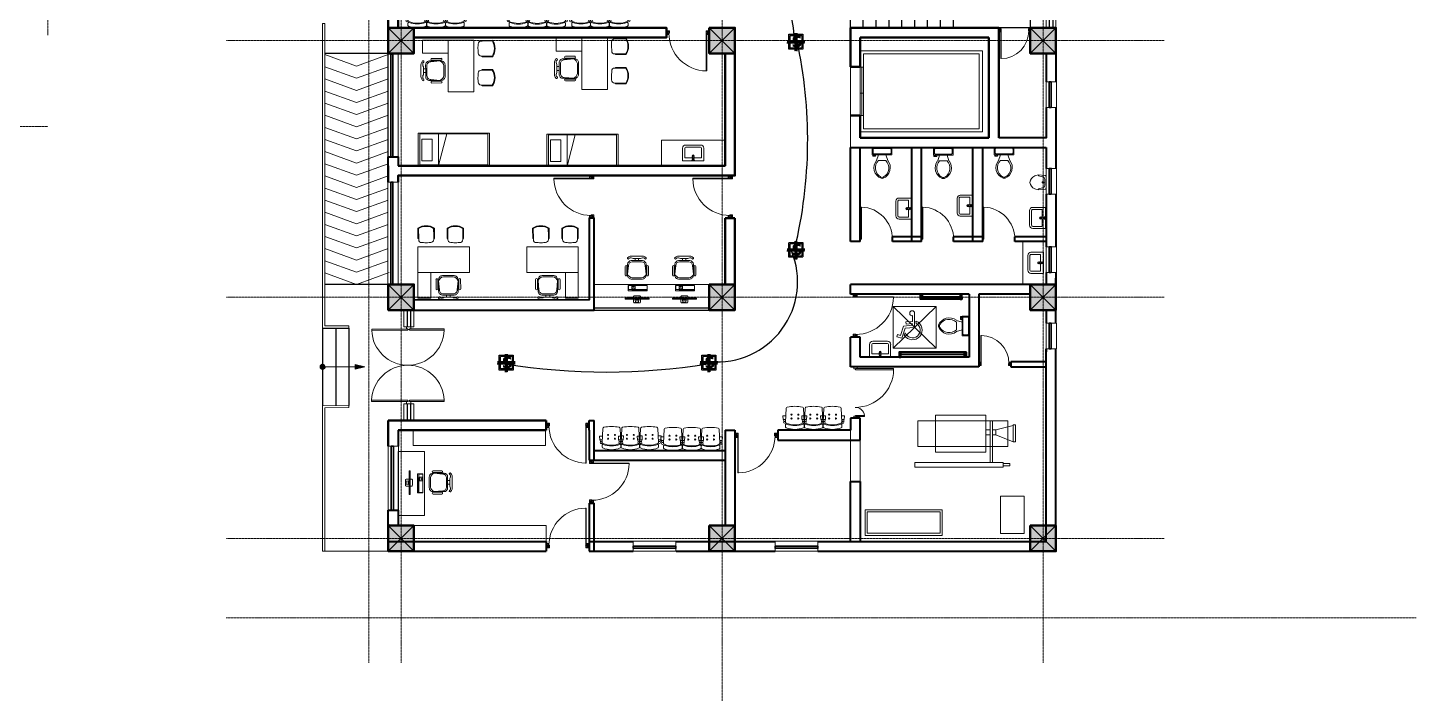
# Model space of a CAD drawing. Header units: millimetres. Extents: x 2402294 to 3337895, y 3394997 to 3969149.
# Drawn here: x 2451989 to 2484429, y 3655934 to 3671494 of the extents above; entities that cross this region are included whole.
import ezdxf

# ---------------------------------------------------------------- set-up
doc = ezdxf.new("R2010")
doc.units = ezdxf.units.MM
doc.header["$MEASUREMENT"] = 0
doc.linetypes.add('CENTER', pattern=[2, 1.25, -0.25, 0.25, -0.25])
doc.linetypes.add('DASHED', pattern=[0.75, 0.5, -0.25])
for name, color, linetype, lineweight in [('0newfurnture', 30, 'Continuous', 15), ('centreline', 52, 'CENTER', 5), ('Column-0.5', 14, 'Continuous', 50), ('Dimension- 0.15', 114, 'Continuous', 15), ('Dimension-137.5', 86, 'Continuous', 13), ('door', 41, 'Continuous', 5), ('Door Opening-0.09', 253, 'Continuous', 9), ('furniture', 34, 'Continuous', 15), ('Furniture Hospital-0.09', 44, 'Continuous', 9), ('Hatch', 9, 'Continuous', 9), ('hatch-1', 53, 'Continuous', 15), ('hidden lines', 205, 'DASHED', 5), ('Railing', 73, 'Continuous', 20), ('Sill Level', 140, 'Continuous', 20), ('stairs', 6, 'Continuous', 25), ('T-Fixture-0.09', 255, 'Continuous', 9), ('WALL 0.2', 7, 'Continuous', 20), ('wall 0.4', 7, 'Continuous', 40), ('Wall-0.5', 7, 'Continuous', 50), ('WINDOW', 152, 'Continuous', 30), ('Windows Plan', 152, 'Continuous', 35)]:
    doc.layers.add(name, color=color, linetype=linetype, lineweight=lineweight)
doc.layers.add('conduit for speaker', color=100, linetype='Continuous')
doc.layers.add('Speaker', color=200, linetype='CENTER')
doc.styles.add('5P2', font='verdana.ttf', dxfattribs={"height": 500})
doc.linetypes.add('ZIGZAG', pattern='A,0.0001,-0.2,[131,ltypeshp.shx,S=0.2,R=0,X=-0.2,Y=0],-0.4,[131,ltypeshp.shx,S=0.2,R=180,X=0.2,Y=0],-0.2', length=0.8001)

# ---------------------------------------------------------------- blocks, each defined once
blk = doc.blocks.new("door 3'3")
at = {"layer": 'door'}
for p, q in [((82769.4, -31237.4), (82769.4, -31203.4)), ((82769.8, -31203.4), (82769.4, -31203.4)), ((82769.8, -31237.4), (82769.8, -31203.4))]:
    blk.add_line(p, q, dxfattribs=at)
at = {"layer": 'door', "ltscale": 80}
for points in [[(82769.8, -31239.8), (82767.4, -31239.8), (82767.4, -31239.4), (82766.9, -31239.4), (82766.9, -31236.4), (82767.4, -31236.4), (82767.4, -31235.9), (82769.4, -31235.9), (82769.4, -31237.4), (82769.8, -31237.4)], [(82802.9, -31239.8), (82805.4, -31239.8), (82805.4, -31239.4), (82805.9, -31239.4), (82805.9, -31236.4), (82805.4, -31236.4), (82805.4, -31235.9), (82803.4, -31235.9), (82803.4, -31237.4), (82802.9, -31237.4)]]:
    blk.add_lwpolyline(points, close=True, dxfattribs=at)
blk.add_arc((82769.4, -31237.4), 34, 0, 89.2047, dxfattribs=at)
at = {"layer": 'Hatch'}
for centre, radius, start, end in [((82767.7, -31239.9), 2.68, 36.7582, 107.5329), ((82767.3, -31240.3), 1.96, 14.7681, 101.3525), ((82757.2, -31236.2), 10.6, 342.6842, 1.6014), ((82764.4, -31235.9), 4.57, 311.0325, 0.2101), ((82768.1, -31239.1), 3.04, 64.8198, 103.5348), ((82767.3, -31236.1), 3.25, 271.0473, 321.5319), ((82805.1, -31239.9), 2.68, 72.4671, 143.2418), ((82805.5, -31236.1), 3.25, 218.4681, 268.9527), ((82804.7, -31239.1), 3.04, 76.4652, 115.1802), ((82805.5, -31240.3), 1.96, 78.6475, 165.2319), ((82808.4, -31235.9), 4.57, 179.7899, 228.9675), ((82815.6, -31236.2), 10.6, 178.3986, 197.3158)]:
    blk.add_arc(centre, radius, start, end, dxfattribs=at)
blk = doc.blocks.new('xray')
at = {"layer": 'Furniture Hospital-0.09'}
for p, q in [((3462.8, 4300.7), (3462.8, 4316.1)), ((3479.2, 4311.9), (3462.8, 4316.1)), ((3484.5, 4320.4), (3484.5, 4281.6)), ((3479.2, 4307.4), (3462.8, 4300.7))]:
    blk.add_line(p, q, dxfattribs=at)
for points in [[(3535.4, 4291.3), (3488.5, 4291.3), (3488.5, 4325.8), (3535.4, 4325.8)], [(3462.8, 4300.7), (3460.8, 4300.7), (3460.8, 4316.6), (3462.8, 4316.6)], [(3551.8, 4296.4), (3467.7, 4296.4), (3467.7, 4320.4), (3551.8, 4320.4)], [(3484.5, 4281.6), (3482.3, 4281.6), (3482.3, 4320.4), (3484.5, 4320.4)], [(3472.2, 4278.4), (3465.9, 4278.4), (3465.9, 4280.5), (3472.2, 4280.5)], [(3554.6, 4277), (3472.2, 4277), (3472.2, 4281.6), (3554.6, 4281.6)], [(3474.6, 4215.2), (3474.6, 4250), (3452.7, 4250), (3452.7, 4215.2)]]:
    blk.add_lwpolyline(points, close=True, dxfattribs=at)
for points in [[(3482.3, 4307.4), (3479.2, 4307.4), (3479.2, 4311.9), (3482.3, 4311.9)], [(3484.5, 4311.9), (3488.5, 4311.9), (3488.5, 4307.4), (3484.5, 4307.4)]]:
    blk.add_lwpolyline(points, dxfattribs=at)
at = {"layer": 'Furniture Hospital-0.09', "lineweight": 5}
for points in [[(3601.2, 4213.3), (3529.1, 4213.3), (3529.1, 4237.3), (3601.2, 4237.3)], [(3599.2, 4215.3), (3531.1, 4215.3), (3531.1, 4235.3), (3599.2, 4235.3)]]:
    blk.add_lwpolyline(points, close=True, dxfattribs=at)
blk = doc.blocks.new('desk')
at = {"layer": 'Furniture Hospital-0.09', "lineweight": 0}
for p, q in [((82779.1, -33204.5), (82778.8, -33204.7)), ((82778.8, -33226.1), (82778.8, -33204.7)), ((82778.1, -33213.8), (82775.8, -33214)), ((82775.8, -33214.2), (82775.9, -33214.2)), ((82775.8, -33214.3), (82775.9, -33214.3)), ((82775.8, -33216.6), (82775.9, -33216.6)), ((82775.8, -33216.6), (82775.9, -33216.6)), ((82778.1, -33217.1), (82775.8, -33216.9)), ((82775.9, -33212.3), (82778.8, -33212.3)), ((82775.9, -33218.6), (82778.8, -33218.6)), ((82777.7, -33214.4), (82778.6, -33214.4)), ((82777.7, -33214.5), (82777.7, -33214.4)), ((82777.7, -33214.5), (82778.8, -33214.5)), ((82777.7, -33216.4), (82778.6, -33216.4)), ((82777.7, -33216.4), (82778.8, -33216.4)), ((82777.7, -33216.4), (82777.7, -33216.4)), ((82777.8, -33216.4), (82777.8, -33214.5)), ((82779.6, -33212.3), (82781, -33212.3)), ((82779.6, -33218.6), (82781, -33218.6)), ((82778.8, -33226.1), (82779.1, -33226.3))]:
    blk.add_line(p, q, dxfattribs=at)
at = {"layer": 'Furniture Hospital-0.09', "lineweight": 0, "ltscale": 100}
for p, q in [((82786.2, -33223.5), (82786.2, -33206.1)), ((82786.2, -33206.1), (82791.3, -33206.1)), ((82786.6, -33207), (82786.6, -33206.4)), ((82786.6, -33206.4), (82787.1, -33206.4)), ((82787.1, -33207), (82786.6, -33207)), ((82787.1, -33206.4), (82787.1, -33207)), ((82787.4, -33217.1), (82787.4, -33206.3)), ((82787.4, -33206.3), (82791.1, -33206.3)), ((82791.1, -33206.3), (82791.1, -33217.1)), ((82791.3, -33206.1), (82791.3, -33223.5)), ((82786.5, -33207.8), (82787.1, -33207.8)), ((82786.5, -33217.1), (82786.5, -33207.8)), ((82787.1, -33217.1), (82786.5, -33217.1)), ((82786.5, -33219.9), (82786.5, -33217.6)), ((82786.5, -33217.6), (82787.1, -33217.6)), ((82787.1, -33207.8), (82787.1, -33217.1)), ((82787.1, -33217.6), (82787.1, -33219.9)), ((82791.1, -33217.1), (82787.4, -33217.1)), ((82787.5, -33220), (82787.5, -33217.5)), ((82787.5, -33217.5), (82788.6, -33217.5)), ((82788.6, -33217.5), (82788.6, -33220)), ((82790, -33219.2), (82790, -33218.4)), ((82790, -33218.4), (82790.5, -33218.4)), ((82790.5, -33219.2), (82790, -33219.2)), ((82790.5, -33217.6), (82791, -33217.6)), ((82790.5, -33218.4), (82790.5, -33217.6)), ((82790.5, -33220.1), (82790.5, -33219.2)), ((82791, -33217.6), (82791, -33220.1)), ((82791.3, -33223.5), (82786.2, -33223.5)), ((82787.1, -33219.9), (82786.5, -33219.9)), ((82788.6, -33220), (82787.5, -33220)), ((82787.5, -33223.2), (82787.5, -33220.3)), ((82787.5, -33220.3), (82791.1, -33220.3)), ((82791.1, -33223.2), (82787.5, -33223.2)), ((82791, -33220.1), (82790.5, -33220.1)), ((82791.1, -33220.3), (82791.1, -33223.2))]:
    blk.add_line(p, q, dxfattribs=at)
at = {"layer": 'Furniture Hospital-0.09', "ltscale": 6}
for p, q in [((82800.5, -33205), (82808.5, -33205)), ((82800.5, -33206.6), (82808.5, -33206.6)), ((82813.9, -33214), (82815.9, -33214)), ((82813.9, -33217.3), (82815.9, -33217.3)), ((82800.5, -33224.7), (82808.5, -33224.7)), ((82800.5, -33226.3), (82808.5, -33226.3))]:
    blk.add_line(p, q, dxfattribs=at)
at = {"layer": 'Furniture Hospital-0.09', "lineweight": 0}
for points in [[(82779.6, -33226.3), (82779.6, -33204.5), (82779.1, -33204.5), (82779.1, -33226.3), (82779.6, -33226.3)], [(82775.2, -33217.9), (82775.2, -33213)], [(82775.8, -33216.9), (82775.8, -33214)], [(82775.9, -33216.6), (82775.9, -33214.2)], [(82775.9, -33216.6), (82775.9, -33214.3)], [(82781.7, -33217.9), (82781.7, -33213)]]:
    blk.add_lwpolyline(points, dxfattribs=at)
at = {"layer": 'Furniture Hospital-0.09', "ltscale": 6}
for points in [[(82797.1, -33215.6), (82797.1, -33210.6, -0.414214), (82800.5, -33207.2), (82810.6, -33207.2, -0.418376), (82813.9, -33210.6), (82813.9, -33215.6)], [(82798.2, -33215.6), (82798.2, -33211.3, -0.28028), (82801.6, -33207.2), (82809.5, -33208, -0.418376), (82812.8, -33211.3), (82812.8, -33215.6)], [(82816.6, -33207.1, -0.207066), (82818.1, -33212.2), (82818.1, -33215.6)], [(82797.1, -33215.6), (82797.1, -33220.7, 0.414214), (82800.5, -33224.1), (82810.6, -33224.1, 0.418376), (82813.9, -33220.7), (82813.9, -33215.6)], [(82798.2, -33215.6), (82798.2, -33219.9, 0.28028), (82801.6, -33224.1), (82809.5, -33223.3, 0.418376), (82812.8, -33219.9), (82812.8, -33215.6)], [(82816.3, -33208.6, -0.214578), (82815.9, -33212.2), (82815.9, -33215.6)], [(82816.3, -33222.7, 0.214578), (82815.9, -33219.1), (82815.9, -33215.6)], [(82816.6, -33224.2, 0.207066), (82818.1, -33219.1), (82818.1, -33215.6)]]:
    blk.add_lwpolyline(points, format="xyb", dxfattribs=at)
at = {"layer": 'Furniture Hospital-0.09', "lineweight": 0}
for points in [[(82778.1, -33213.8, -0.263666), (82778.5, -33214), (82778.6, -33214.1), (82778.6, -33214.4)], [(82778.1, -33217.1, 0.263666), (82778.5, -33216.9), (82778.6, -33216.8), (82778.6, -33216.4)]]:
    blk.add_lwpolyline(points, format="xyb", dxfattribs=at)
for centre, radius in [((82775.4, -33213.8), 0.0699), ((82775.4, -33214.4), 0.0699), ((82775.4, -33215), 0.0699), ((82775.4, -33215.6), 0.0699), ((82775.4, -33216.2), 0.0699), ((82775.4, -33216.7), 0.0699), ((82775.4, -33217.3), 0.0699), ((82775.4, -33217.9), 0.0699), ((82779.3, -33214), 0.0463), ((82779.3, -33216.9), 0.0463)]:
    blk.add_circle(centre, radius, dxfattribs=at)
at = {"layer": 'Furniture Hospital-0.09', "ltscale": 6}
for centre, radius, start, end in [((82800.7, -33205.8), 0.824, 100.5781, 259.642), ((82808.5, -33205.8), 0.812, 270, 90), ((82816.2, -33207.8), 0.823, 59.8228, 277.5348), ((82800.7, -33225.5), 0.824, 100.358, 259.4219), ((82808.5, -33225.5), 0.812, 270, 90), ((82816.2, -33223.5), 0.823, 82.4652, 300.1772)]:
    blk.add_arc(centre, radius, start, end, dxfattribs=at)
at = {"layer": 'Furniture Hospital-0.09', "lineweight": 0}
for centre, start, end in [((82775.9, -33213), 90, 180), ((82775.9, -33217.9), 180, 270), ((82781, -33213), 0, 90), ((82781, -33217.9), 270, 0)]:
    blk.add_arc(centre, 0.695, start, end, dxfattribs=at)
blk = doc.blocks.new('BANCAS')
at = {"layer": 'Furniture Hospital-0.09'}
for p, q in [((-0.236, -0.247), (-0.314, -0.247)), ((-0.309, -0.347), (-0.314, -0.247)), ((-0.241, -0.347), (-0.309, -0.347)), ((-0.294, -0.405), (-0.3, -0.347)), ((-0.256, -0.405), (-0.25, -0.347)), ((0.314, -0.25), (0.236, -0.25)), ((0.309, -0.35), (0.241, -0.35)), ((0.256, -0.409), (0.25, -0.35)), ((0.294, -0.409), (0.3, -0.35)), ((0.309, -0.35), (0.314, -0.25))]:
    blk.add_line(p, q, dxfattribs=at)
blk.add_lwpolyline([(0.227, -0.048, 0.346546), (0.203, -0.019, 0.095695), (-0.203, -0.019, 0.346546), (-0.227, -0.048), (-0.244, -0.417, 0.318973), (-0.225, -0.447, 0.193005), (0.225, -0.447, 0.318973), (0.244, -0.417)], format="xyb", close=True, dxfattribs=at)
blk.add_lwpolyline([(-0.245, -0.522), (-0.245, -0.489, -0.522832), (-0.218, -0.471, 0.18), (0.218, -0.471, -0.522832), (0.245, -0.489), (0.245, -0.547, -0.306573), (0.232, -0.565, -0.192782), (-0.232, -0.565, -0.306573), (-0.245, -0.547), (-0.245, -0.504)], format="xyb", dxfattribs=at)
for centre, radius in [((-0.09, -0.22), 0.015), ((-0.09, -0.32), 0.015), ((0.09, -0.22), 0.015), ((0.09, -0.32), 0.015), ((-0.275, -0.422), 0.025), ((0.275, -0.425), 0.025)]:
    blk.add_circle(centre, radius, dxfattribs=at)
blk = doc.blocks.new('A$C72AE6952')
at = {"ltscale": 20, "xscale": 800, "yscale": 800, "zscale": 800, "row_count": 1, "column_count": 3, "row_spacing": 0, "column_spacing": 440.0000000000001}
blk.add_blockref('BANCAS', (-440, 0), dxfattribs=at)
blk = doc.blocks.new('d1')
at = {"layer": 'door'}
for p, q in [((2442.7, 10746.2), (2408.3, 10746.2)), ((2408.3, 10746.2), (2408.3, 10745.7)), ((2442.7, 10745.7), (2408.3, 10745.7))]:
    blk.add_line(p, q, dxfattribs=at)
at = {"layer": 'door', "ltscale": 80}
for points in [[(2445, 10779.7), (2445, 10782), (2444.6, 10782), (2444.6, 10782.4), (2441.8, 10782.4), (2441.8, 10782), (2441.4, 10782), (2441.4, 10780.1), (2442.7, 10780.1), (2442.7, 10779.7)], [(2445, 10746.2), (2445, 10743.9), (2444.6, 10743.9), (2444.6, 10743.4), (2441.8, 10743.4), (2441.8, 10743.9), (2441.4, 10743.9), (2441.4, 10745.7), (2442.7, 10745.7), (2442.7, 10746.2)]]:
    blk.add_lwpolyline(points, close=True, dxfattribs=at)
at = {"layer": 'Door Opening-0.09', "ltscale": 80}
blk.add_arc((2442.7, 10745.7), 34.4, 90, 179.274, dxfattribs=at)
at = {"layer": 'hidden lines'}
for centre, radius, start, end in [((2441.6, 10791.4), 9.82, 268.3986, 287.3158), ((2441.4, 10784.8), 4.22, 269.7899, 318.9675), ((2444.3, 10781.3), 2.81, 166.4652, 205.1802), ((2445, 10781.7), 2.48, 162.4671, 233.2418), ((2441.6, 10782), 3, 308.4681, 358.9527), ((2445.5, 10782.1), 1.81, 168.6475, 255.2319), ((2441.4, 10741.1), 4.22, 41.0325, 90.2101), ((2441.6, 10734.5), 9.82, 72.6842, 91.6014), ((2444.3, 10744.5), 2.81, 154.8198, 193.5348), ((2445, 10744.2), 2.48, 126.7582, 197.5329), ((2441.6, 10743.8), 3, 1.0473, 51.5319), ((2445.5, 10743.8), 1.81, 104.7681, 191.3525)]:
    blk.add_arc(centre, radius, start, end, dxfattribs=at)
blk = doc.blocks.new("door 5'")
at = {"layer": 'door', "ltscale": 1000}
for points in [[(2177525, 4317078), (2177525, 4317062), (2177516, 4317062), (2177516, 4317020), (2177473, 4317020), (2177474, 4317105)], [(2177525, 4317062), (2177525, 4317105), (2177474, 4317105), (2177473, 4317020)], [(2177473, 4317020), (2177516, 4317020)], [(2177474, 4317105), (2177516, 4317105)], [(2178697, 4316120), (2178697, 4317060), (2178671, 4317060), (2178671, 4316120), (2178697, 4316120)], [(2178689, 4317076), (2178689, 4317060), (2178697, 4317060), (2178697, 4317018), (2178740, 4317018), (2178740, 4317104)], [(2178689, 4317060), (2178689, 4317104), (2178740, 4317104), (2178740, 4317018)], [(2178740, 4317018), (2178697, 4317018)]]:
    blk.add_lwpolyline(points, dxfattribs=at)
blk.add_lwpolyline([(2177516, 4316839), (2177516, 4317062), (2177543, 4317062), (2177543, 4316839)], close=True, dxfattribs=at)
at = {"layer": 'Door Opening-0.09', "ltscale": 1000}
for centre, radius, start, end in [((2177516, 4317062), 224, 276.6944, 2.344), ((2178697, 4317076), 957, 180.3416, 268.4244)]:
    blk.add_arc(centre, radius, start, end, dxfattribs=at)
at = {"layer": 'WINDOW', "ltscale": 5}
blk.add_line((2177474, 4317104), (2177474, 4317104), dxfattribs=at)
blk = doc.blocks.new('MAIN DOOR')
at = {"layer": 'door', "ltscale": 1000}
for points in [[(2313.5, 188.5), (2347.4, 188.5), (2347.4, 187.3), (2313.5, 187.3)], [(2381.3, 188.5), (2348.9, 188.5), (2348.9, 187.3), (2381.3, 187.3)]]:
    blk.add_lwpolyline(points, close=True, dxfattribs=at)
for points in [[(2346.1, 190.6), (2346.1, 188.5)], [(2348.9, 188.1), (2347.4, 188.1), (2347.4, 188.5), (2346.1, 188.5), (2346.1, 190.6), (2350.2, 190.6)], [(2347.4, 188.1), (2348.9, 188.1), (2348.9, 188.5), (2350.2, 188.5), (2350.2, 190.6), (2346.1, 190.6)], [(2350.2, 190.6), (2350.2, 188.5)], [(2313.4, 120.7), (2347.3, 120.7), (2347.3, 121.9), (2313.4, 121.9), (2313.4, 120.7)], [(2348.8, 121.1), (2347.3, 121.1), (2347.3, 120.7), (2346, 120.7), (2346, 118.6), (2350.1, 118.6)], [(2347.3, 121.1), (2348.8, 121.1), (2348.8, 120.7), (2350.1, 120.7), (2350.1, 118.6), (2346, 118.6)], [(2346, 118.6), (2346, 120.7)], [(2381.3, 120.7), (2348.8, 120.7), (2348.8, 121.9), (2381.3, 121.9), (2381.3, 120.7)], [(2350.1, 118.6), (2350.1, 120.7)]]:
    blk.add_lwpolyline(points, dxfattribs=at)
at = {"layer": 'Door Opening-0.09', "ltscale": 1000}
for centre, start, end in [((2347.4, 188.5), 182.1168, 357.8826), ((2347.3, 120.7), 2.1167, 177.8826)]:
    blk.add_arc(centre, 33.9, start, end, dxfattribs=at)
at = {"layer": 'WINDOW', "ltscale": 5}
blk.add_line((2350.1, 190.6), (2350.1, 190.6), dxfattribs=at)
blk = doc.blocks.new('2ft column')
at = {"layer": 'Hatch', "ltscale": 5}
h = blk.add_hatch(color=256, dxfattribs=at)
h.dxf.hatch_style = 1
h.paths.add_polyline_path([(2207385, 4176559), (2207985, 4176559), (2207985, 4175959), (2207385, 4175959)])
at = {"layer": 'Column-0.5', "ltscale": 5}
blk.add_lwpolyline([(2207385, 4176559), (2207985, 4176559), (2207985, 4175959), (2207385, 4175959)], close=True, dxfattribs=at)
at = {"layer": 'Defpoints', "ltscale": 5}
for points in [[(2207985, 4176559), (2207385, 4175959)], [(2207985, 4175959), (2207385, 4176559)]]:
    blk.add_lwpolyline(points, dxfattribs=at)
blk = doc.blocks.new('main grid')
at = {"layer": 'centreline', "ltscale": 5}
for p, q in [((2533911, 4018930), (2533911, 3991299)), ((2541411, 4018930), (2541411, 3976624)), ((2542161, 4018930), (2542161, 3976624)), ((2549661, 4018930), (2549661, 3976624)), ((2557161, 4018930), (2557161, 3976624)), ((2559988, 3991172), (2538074, 3991172)), ((2533911, 3989164), (2515100, 3989164)), ((2559988, 3985172), (2538074, 3985172)), ((2559988, 3979531), (2538074, 3979531))]:
    blk.add_line(p, q, dxfattribs=at)
at = {"layer": 'Hatch'}
for p in [(334476, -185087), (341976, -185087), (349476, -185087), (334476, -191087), (341976, -191087), (349476, -191087), (334476, -196728), (341976, -196728), (349476, -196728)]:
    blk.add_blockref('2ft column', p, dxfattribs=at)
blk = doc.blocks.new('TAP')
at = {"layer": 'Furniture Hospital-0.09', "linetype": 'Continuous'}
for p, q in [((0, 38), (0, -38)), ((5, 38), (0, 38)), ((5, 38), (5, -38)), ((30, 25), (5, 25)), ((30, 0), (5, 0)), ((30, 25), (30, -25)), ((56, 16), (30, 16)), ((51, 7), (48, 8)), ((59, 19), (57, 22)), ((73, 24), (73, 27)), ((88, 20), (89, 22)), ((97, 15), (125, 12)), ((97, 8), (100, 9)), ((5, -38), (0, -38)), ((30, -25), (5, -25)), ((56, -16), (30, -16)), ((51, -8), (48, -9)), ((60, -20), (58, -22)), ((74, -24), (74, -27)), ((88, -19), (90, -22)), ((97, -7), (100, -8)), ((97, -15), (125, -12))]:
    blk.add_line(p, q, dxfattribs=at)
for radius in [21.2, 19.7]:
    blk.add_circle((74, 0), radius, dxfattribs=at)
for centre, radius, start, end in [((74, 0), 27.2, 163.0512, 199.0512), ((74, 0), 24.2, 127.0512, 163.0512), ((74, 0), 27.2, 91.0512, 127.0512), ((74, 0), 24.2, 55.0512, 91.0512), ((74, 0), 27.2, 19.0512, 55.0512), ((74, 0), 24.2, 343.0512, 19.0512), ((95, 0), 32.6, 337.45, 22.55), ((74, 0), 24.2, 199.0512, 235.0512), ((74, 0), 27.2, 235.0512, 271.0512), ((74, 0), 24.2, 271.0512, 307.0512), ((74, 0), 27.2, 307.0512, 343.0512)]:
    blk.add_arc(centre, radius, start, end, dxfattribs=at)
blk = doc.blocks.new('bazin')
at = {"layer": '0newfurnture', "ltscale": 5}
for p, q in [((2434577, 4011590), (2435069, 4011590)), ((2434577, 4011295), (2434577, 4011590)), ((2435069, 4011590), (2435069, 4011295)), ((2434626, 4011295), (2434626, 4011516)), ((2434626, 4011516), (2434799, 4011516)), ((2434996, 4011270), (2434651, 4011270)), ((2434996, 4011221), (2434651, 4011221)), ((2434847, 4011516), (2435020, 4011516)), ((2435020, 4011516), (2435020, 4011295))]:
    blk.add_line(p, q, dxfattribs=at)
blk.add_circle((2434823, 4011477), 25.6, dxfattribs=at)
for centre, radius, start, end in [((2434651, 4011295), 73.8, 180, 270), ((2434651, 4011295), 24.6, 180, 270), ((2434996, 4011295), 73.8, 270, 0), ((2434996, 4011295), 24.6, 270, 0)]:
    blk.add_arc(centre, radius, start, end, dxfattribs=at)
at = {"layer": '0newfurnture', "ltscale": 5, "xscale": 0.9842520018725999, "yscale": 0.9842520018725999, "zscale": 0.9842520018725999, "rotation": 270}
blk.add_blockref('TAP', (2434823, 4011590), dxfattribs=at)
blk = doc.blocks.new('Toilet - top')
at = {"layer": 'Furniture Hospital-0.09'}
for p, q in [((-10, -8.5), (-8, -8.5)), ((-10, -9.5), (-10, -8.5)), ((-7, -9.5), (-10, -9.5)), ((-8, -8.5), (-8, -8)), ((-7, -8), (-7, -9.5)), ((-4, -8), (-6, -14)), ((4, -14), (-4, -14)), ((4, -8), (6, -14)), ((9.5, -6), (9.5, -2))]:
    blk.add_line(p, q, dxfattribs=at)
blk.add_lwpolyline([(10.5, -8), (10.5, 0), (-10.5, 0), (-10.5, -8)], close=True, dxfattribs=at)
for points in [[(-9.5, -2), (-9.5, -6)], [(8.5, -1), (-8.5, -1)], [(-8.5, -7), (8.5, -7)]]:
    blk.add_lwpolyline(points, dxfattribs=at)
for centre, radius, start, end in [((-8.6, -1.9), 0.884, 81.8699, 188.1301), ((-8.6, -6.1), 0.884, 171.8699, 278.1301), ((3.5, -21.6), 12.2, 141.4691, 247.9714), ((4.2, -21.8), 11.3, 136.3677, 238.9468), ((-3.5, -21.6), 12.2, 292.0284, 38.5307), ((-4.2, -21.8), 11.3, 301.053, 43.6321), ((8.6, -1.9), 0.884, 351.8699, 98.1301), ((8.6, -6.1), 0.884, 261.8699, 8.1301), ((0, -27.9), 4, 245.7318, 294.2682), ((0, -29), 4, 254.8605, 285.1395)]:
    blk.add_arc(centre, radius, start, end, dxfattribs=at)
blk = doc.blocks.new('26 door')
at = {"layer": 'door'}
blk.add_line((42654.7, -717.8), (42654.7, -716.7), dxfattribs=at)
at = {"layer": 'door', "ltscale": 5}
blk.add_lwpolyline([(42654.7, -716.7), (42684.7, -716.7), (42684.7, -717.8), (42654.7, -717.8)], dxfattribs=at)
at = {"layer": 'Door Opening-0.09'}
blk.add_arc((42654.8, -717.8), 30, 2.1358, 90.1794, dxfattribs=at)
blk = doc.blocks.new('TIA UR Plan-flat-1')
at = {"layer": 'Furniture Hospital-0.09'}
for points in [[(-186, 175), (-265, 150, 0.270578), (-380, 0, 0.556713)], [(-186, -175), (-265, -150, -0.270578), (-380, 0, -0.556713)], [(0, 0), (0, 132, 0.414214), (-25, 157), (-186, 175)], [(0, 0), (0, -132, -0.414214), (-25, -157), (-186, -175)], [(-174, 175), (-174, 154), (-81, 130, -0.321575), (-32, 71), (-32, 0)], [(-174, -175), (-174, -154), (-81, -130, 0.321575), (-32, -71), (-32, 0)]]:
    blk.add_lwpolyline(points, format="xyb", dxfattribs=at)
blk.add_circle((-75, 0), 20, dxfattribs=at)
blk = doc.blocks.new('ADHIKRIT')
at = {"layer": 'furniture'}
for p, q in [((-245, 1046), (-569, 1047)), ((-245, 980), (-569, 981)), ((900, 1351), (0, 1351)), ((0, 1351), (0, -450)), ((0, 741), (0, 1351)), ((900, -450), (900, 1351)), ((1048, 956), (1048, 1014)), ((1187, 1121), (1153, 1121)), ((1187, 1145), (1558, 1147)), ((1187, 1145), (1187, 1121)), ((1187, 1121), (1545, 1123)), ((-789, 683), (-869, 683)), ((-789, 547), (-869, 547)), ((1050, 758), (1050, 711)), ((1050, 700), (1050, 711)), ((1189, 595), (1157, 595)), ((1187, 595), (1187, 571)), ((1187, 571), (1558, 573)), ((1189, 595), (1286, 595)), ((1287, 595), (1545, 597)), ((-900, 0), (0, 0)), ((-900, -450), (-900, 0)), ((-247, 247), (-571, 248)), ((-247, 182), (-571, 182)), ((1189, 102), (1157, 102)), ((1187, 126), (1558, 124)), ((1187, 102), (1187, 126)), ((1189, 102), (1286, 101)), ((1287, 101), (1545, 100)), ((0, -450), (-900, -450)), ((0, -450), (900, -450)), ((1048, -260), (1048, -318)), ((1050, -4), (1050, -14)), ((1050, -61), (1050, -14)), ((1187, -425), (1153, -425)), ((1187, -425), (1545, -426)), ((1187, -449), (1187, -425)), ((1187, -449), (1558, -450))]:
    blk.add_line(p, q, dxfattribs=at)
for points in [[(-899, 268, -0.207066), (-958, 476), (-957, 615)], [(-897, 962, 0.207066), (-957, 755), (-957, 615)], [(-886, 330, -0.214578), (-870, 475), (-869, 615)], [(-885, 900, 0.214578), (-869, 755), (-869, 615)], [(-110, 614), (-110, 409, -0.414214), (-247, 273), (-656, 274, -0.418376), (-790, 410), (-789, 615)], [(-110, 614), (-109, 818, 0.414214), (-246, 955), (-655, 956, 0.418376), (-789, 820), (-789, 615)], [(-153, 614), (-152, 788, 0.28028), (-288, 955), (-610, 925, 0.418376), (-744, 789), (-745, 615)], [(-153, 614), (-153, 440, -0.28028), (-290, 273), (-612, 304, -0.418376), (-745, 441), (-745, 615)]]:
    blk.add_lwpolyline(points, format="xyb", dxfattribs=at)
for centre, radius, start, end in [((-569, 1014), 32.9, 89.8702, 269.8702), ((-245, 1013), 32.9, 269.8702, 89.8702), ((1154, 1015), 106, 90.3083, 180.3083), ((1203, 1157), 39.5, 294.3355, 296.5711), ((1099, 860), 518, 329.4756, 30.5244), ((1099, 860), 542, 328.0257, 31.9845), ((-881, 933), 33.3, 262.3354, 120.0474), ((1753, 864), 711, 172.5908, 188.6233), ((1157, 701), 106, 180.3083, 270.3083), ((-882, 297), 33.3, 239.693, 97.4051), ((-571, 215), 32.9, 89.8702, 269.8702), ((-253, 214), 33.4, 280.4483, 79.5122), ((1157, -4), 106, 89.6917, 179.6917), ((1099, -163), 518, 329.4756, 30.5244), ((1099, -163), 542, 328.0155, 31.9743), ((1753, -168), 711, 171.3767, 187.4092), ((1154, -319), 106, 179.6917, 269.6917), ((1203, -461), 39.5, 63.4289, 65.6645)]:
    blk.add_arc(centre, radius, start, end, dxfattribs=at)
blk = doc.blocks.new('BED')
at = {"layer": 'Furniture Hospital-0.09'}
for p, q in [((-2.12, 0.475), (-2.12, -0.475)), ((-2.12, -0.475), (-2.12, 0.475)), ((-0.008, 0.475), (-2.12, 0.475)), ((-2.07, 0.475), (-2.07, -0.475)), ((-0.058, 0.455), (-2.07, 0.455)), ((-0.855, -0.455), (-0.61, 0.475)), ((-0.61, 0.475), (-0.61, -0.455)), ((-0.058, -0.475), (-0.058, 0.475)), ((-0.008, -0.475), (-0.008, 0.475)), ((-0.425, 0.336), (-0.426, -0.303)), ((-0.425, 0.336), (-0.121, 0.336)), ((-0.121, -0.303), (-0.121, 0.336)), ((-0.426, -0.303), (-0.121, -0.303)), ((-2.12, -0.475), (-0.008, -0.475)), ((-2.07, -0.455), (-0.058, -0.455))]:
    blk.add_line(p, q, dxfattribs=at)
blk = doc.blocks.new('Wheel Chair')
at = {"layer": 'T-Fixture-0.09'}
blk.add_lwpolyline([(-130, -183, -0.239978), (-223, 0, -0.243341), (-129, 182), (-128, 182, -0.241316), (75, 211), (76, 211, -0.238142), (218, 65), (184, 14), (173, 51, 0.192657), (94, 153), (94, 154, 0.25323), (-74, 162), (-74, 161, 0.245902), (-174, 27), (-175, 27, 0.247474), (-120, -132), (-128, -181)], format="xyb", dxfattribs=at)
blk.add_lwpolyline([(305, 47), (366, 13), (392, 59), (290, 117), (158, -89), (-63, -51), (-146, -374, 0.423515), (-104, -442), (-103, -442, 0.413314), (-35, -399), (-32, -388, 0.409265), (-67, -332), (-80, -330), (-48, -201), (105, -227), (113, -178), (-33, -153), (-23, -112), (182, -146)], format="xyb", close=True, dxfattribs=at)
blk = doc.blocks.new('w1')
at = {"layer": 'Sill Level'}
blk.add_lwpolyline([(2460641, 3827503), (2460641, 3825103), (2460401, 3825103), (2460401, 3827503)], close=True, dxfattribs=at)
at = {"layer": 'Windows Plan'}
blk.add_lwpolyline([(2460521, 3825103), (2460521, 3827503), (2460473, 3827503), (2460473, 3825103)], close=True, dxfattribs=at)
blk = doc.blocks.new('v2')
at = {"layer": 'Sill Level'}
blk.add_lwpolyline([(2448277, 3818910), (2448877, 3818910), (2448877, 3818670), (2448277, 3818670)], close=True, dxfattribs=at)
at = {"layer": 'Windows Plan'}
blk.add_lwpolyline([(2448877, 3818790), (2448277, 3818790), (2448277, 3818743), (2448877, 3818743)], close=True, dxfattribs=at)
blk = doc.blocks.new('w2')
at = {"layer": 'Sill Level'}
blk.add_lwpolyline([(2444138, 3818930), (2445638, 3818930), (2445638, 3818690), (2444138, 3818690)], close=True, dxfattribs=at)
at = {"layer": 'Windows Plan'}
blk.add_lwpolyline([(2445638, 3818810), (2444138, 3818810), (2444138, 3818762), (2445638, 3818762)], close=True, dxfattribs=at)
blk = doc.blocks.new('v1')
at = {"layer": 'Sill Level'}
blk.add_lwpolyline([(2446591, 3818940), (2447591, 3818940), (2447591, 3818700), (2446591, 3818700)], close=True, dxfattribs=at)
at = {"layer": 'Windows Plan'}
blk.add_lwpolyline([(2447591, 3818820), (2446591, 3818820), (2446591, 3818772), (2447591, 3818772)], close=True, dxfattribs=at)
blk = doc.blocks.new('Speaker')
at = {"layer": 'Speaker', "ltscale": 3}
for p, q in [((1441963, -1133872), (1442122, -1133872)), ((1441964, -1133852), (1442124, -1133852)), ((1441964, -1133862), (1442123, -1133862)), ((1442033, -1133785), (1442033, -1133948)), ((1442043, -1133785), (1442043, -1133948)), ((1442053, -1133786), (1442053, -1133948))]:
    blk.add_line(p, q, dxfattribs=at)
for points in [[(1441981, -1133795), (1442106, -1133795), (1442106, -1133929), (1441981, -1133929)], [(1441991, -1133805), (1442096, -1133805), (1442096, -1133919), (1441991, -1133919)]]:
    blk.add_lwpolyline(points, close=True, dxfattribs=at)
at = {"layer": 'Speaker', "ltscale": 3, "insert": (1442003, -1133810), "char_height": 99.94, "width": 119.93, "attachment_point": 1, "style": '5P2'}
blk.add_mtext('{\\fVerdana|b1|i0|c0|p34;S}', dxfattribs=at)

msp = doc.modelspace()

# ---------------------------------------------------------------- hatches: boundary and pattern name
at = {"layer": 'Dimension- 0.15', "ltscale": 5}
h = msp.add_hatch(dxfattribs=at)
h.set_pattern_fill('ANSI31', color=256, scale=25.555556)
h.set_pattern_definition([(45, (340362.5542, 4458776.471), (-2.258813329, 2.258813329), [])])
h.paths.add_polyline_path([(2458877.7, 3663507.5), (2458877.7, 3663566.6), (2458818.6, 3663566.6, 0.4142136)])
h.paths.add_polyline_path([(2458877.7, 3663507.5, 0.4142136), (2458936.8, 3663566.6), (2458877.7, 3663566.6)])
h.paths.add_polyline_path([(2458877.7, 3663566.6), (2458936.8, 3663566.6, 0.4142136), (2458877.7, 3663625.7)])
h.paths.add_polyline_path([(2458818.6, 3663566.6), (2458877.7, 3663566.6), (2458877.7, 3663625.7, 0.4142136)])

# ---------------------------------------------------------------- linework, layer by layer
at = {"layer": '0newfurnture', "ltscale": 5}
msp.add_lwpolyline([(2466792.5, 3668868.9), (2468281, 3668868.9), (2468281, 3668268.9), (2466792.5, 3668268.9)], close=True, dxfattribs=at)
at = {"layer": '0newfurnture'}
msp.add_lwpolyline([(2475781, 3665774.6), (2475781, 3665494.3), (2475237.5, 3665494.3), (2475237.5, 3666494.1), (2475781, 3666494.1), (2475781, 3666374.6)], dxfattribs=at)
at = {"layer": 'centreline', "ltscale": 5}
for p, q in [((2452461, 3698952.5), (2452461, 3671321.6)), ((2468211, 3698952.5), (2468211, 3651012.4)), ((2484429.1, 3657694.3), (2456624.6, 3657694.3))]:
    msp.add_line(p, q, dxfattribs=at)
at = {"layer": 'conduit for speaker', "ltscale": 5}
for centre, radius, start, end in [((2466435, 3670979.8), 3478.8, 2.67732, 92.23141), ((2459292.6, 3668875.1), 10918.5, 346.51214, 12.26328), ((2468101.7, 3665557), 1874.2, 264.66405, 22.57662), ((2465508.9, 3677901.6), 14457.7, 260.57896, 279.42104)]:
    msp.add_arc(centre, radius, start, end, dxfattribs=at)
at = {"layer": 'Dimension- 0.15', "ltscale": 5}
for p, q in [((2459636.7, 3663624.1), (2459636.7, 3663509.1)), ((2459866.7, 3663566.6), (2459636.7, 3663624.1)), ((2459636.7, 3663509.1), (2459866.7, 3663566.6))]:
    msp.add_line(p, q, dxfattribs=at)
msp.add_lwpolyline([(2459636.7, 3663566.6), (2458877.7, 3663566.6)], dxfattribs=at)
msp.add_circle((2458877.7, 3663566.6), 59.1, dxfattribs=at)
msp.add_solid([(2459636.7, 3663624.1), (2459866.7, 3663566.6), (2459636.7, 3663509.1)], dxfattribs=at)
at = {"layer": 'Dimension-137.5', "ltscale": 5}
msp.add_line((2459636.7, 3663566.6), (2459866.7, 3663566.6), dxfattribs=at)
at = {"layer": 'Door Opening-0.09'}
for points in [[(2473210, 3664974.7), (2472210, 3664002.6)], [(2472210, 3664974.7), (2473210, 3664002.6)]]:
    msp.add_lwpolyline(points, dxfattribs=at)
msp.add_lwpolyline([(2472210, 3664974.7), (2473210, 3664974.7), (2473210, 3664002.6), (2472210, 3664002.6)], close=True, dxfattribs=at)
at = {"layer": 'Furniture Hospital-0.09', "ltscale": 5}
for p, q in [((2471441, 3670957.6), (2471441, 3670574.3)), ((2471517.7, 3670881), (2471517.7, 3670574.3)), ((2474217.4, 3670881), (2471517.7, 3670881)), ((2474217.4, 3669134.3), (2474217.4, 3670881)), ((2471441, 3670574.3), (2471517.7, 3670574.3)), ((2471479.4, 3670574.3), (2471479.4, 3669441)), ((2471479.4, 3669961), (2471441, 3669961)), ((2471517.7, 3669961), (2471479.4, 3669961)), ((2471441, 3669441), (2471441, 3669057.6)), ((2471441, 3669441), (2471517.7, 3669441)), ((2471517.7, 3669441), (2471517.7, 3669134.3)), ((2471441, 3669057.6), (2474294, 3669057.6)), ((2471517.7, 3669134.3), (2474217.4, 3669134.3))]:
    msp.add_line(p, q, dxfattribs=at)
for points in [[(2471441, 3670957.6), (2474294, 3670957.6), (2474294, 3669057.6)], [(2471441, 3669441), (2471441, 3670574.3)], [(2471517.7, 3670574.3), (2471517.7, 3669441)], [(2465222.7, 3665494.3), (2467911, 3665494.3)]]:
    msp.add_lwpolyline(points, dxfattribs=at)
at = {"layer": 'Furniture Hospital-0.09'}
for points in [[(2460994.3, 3662098.8), (2464086, 3662098.8), (2464086, 3661728.8), (2460994.3, 3661728.8)], [(2460641, 3661589.8), (2461255.4, 3661589.8), (2461255.4, 3660086.8), (2460641, 3660086.8)], [(2461011, 3659853.3), (2464102.7, 3659853.3), (2464102.7, 3659483.3), (2461011, 3659483.3)]]:
    msp.add_lwpolyline(points, close=True, dxfattribs=at)
at = {"layer": 'hatch-1', "color": 4, "lineweight": 0, "ltscale": 5}
for points in [[(2460411, 3670865.9), (2459669.9, 3670597.2), (2458928.8, 3670865.9)], [(2460411, 3670582.4), (2459669.9, 3670313.7), (2458928.8, 3670582.4)], [(2460411, 3670298.9), (2459669.9, 3670030.2), (2458928.8, 3670298.9)], [(2460411, 3670015.4), (2459669.9, 3669746.7), (2458928.8, 3670015.4)], [(2460411, 3669731.9), (2459669.9, 3669463.2), (2458928.8, 3669731.9)], [(2460411, 3669448.4), (2459669.9, 3669179.7), (2458928.8, 3669448.4)], [(2460411, 3669164.9), (2459669.9, 3668896.2), (2458928.8, 3669164.9)], [(2460411, 3668881.5), (2459669.9, 3668612.7), (2458928.8, 3668881.5)], [(2460411, 3668598), (2459669.9, 3668329.2), (2458928.8, 3668598)], [(2460411, 3668314.5), (2459669.9, 3668045.7), (2458928.8, 3668314.5)], [(2460411, 3668031), (2459669.9, 3667762.2), (2458928.8, 3668031)], [(2460411, 3667747.5), (2459669.9, 3667478.7), (2458928.8, 3667747.5)], [(2460411, 3667464), (2459669.9, 3667195.2), (2458928.8, 3667464)], [(2460411, 3667180.5), (2459669.9, 3666911.8), (2458928.8, 3667180.5)], [(2460411, 3666897), (2459669.9, 3666628.3), (2458928.8, 3666897)], [(2460411, 3666613.5), (2459669.9, 3666344.8), (2458928.8, 3666613.5)], [(2460411, 3666330), (2459669.9, 3666061.3), (2458928.8, 3666330)], [(2460411, 3666046.5), (2459669.9, 3665777.8), (2458928.8, 3666046.5)], [(2460436.6, 3665772.3), (2459669.9, 3665494.3), (2458928.8, 3665763)]]:
    msp.add_lwpolyline(points, dxfattribs=at)
at = {"layer": 'Railing', "ltscale": 5}
msp.add_lwpolyline([(2458877.7, 3671595.6), (2458928.8, 3671595.6), (2458928.8, 3664522.2), (2459491, 3664522.2), (2459491, 3664471.1), (2458877.7, 3664471.1)], close=True, dxfattribs=at)
msp.add_lwpolyline([(2460411, 3659254.6), (2458877.7, 3659254.6), (2458877.7, 3662657.8), (2459491, 3662662.1), (2459491.4, 3662612.1), (2458927.7, 3662608.1), (2458927.7, 3659254.6), (2460411, 3659254.6)], dxfattribs=at)
at = {"layer": 'stairs', "ltscale": 5}
for p, q in [((2460411, 3665494.3), (2458928.8, 3665494.3)), ((2458877.7, 3664471.1), (2458877.7, 3662657.8)), ((2459184.4, 3664471.1), (2459184.4, 3662657.8))]:
    msp.add_line(p, q, dxfattribs=at)
for points in [[(2473611, 3675894.3), (2473611, 3671494.3)], [(2475411, 3675894.3), (2475411, 3671494.3), (2474670.8, 3671494.3)], [(2471211, 3671494.3), (2471211, 3673294.3), (2473611, 3673294.3)], [(2471511, 3671494.3), (2471511, 3673294.3)], [(2471811, 3671494.3), (2471811, 3673294.3)], [(2472111, 3671494.3), (2472111, 3673294.3)], [(2472411, 3671494.3), (2472411, 3673294.3)], [(2472711, 3671494.3), (2472711, 3673294.3)], [(2473011, 3671494.3), (2473011, 3673294.3)], [(2473311, 3671494.3), (2473311, 3673294.3)], [(2460411, 3670894.3), (2458928.8, 3670894.3)], [(2458877.7, 3664471.1), (2459491, 3664471.1)], [(2459491, 3664471.1), (2459491, 3662662.1)]]:
    msp.add_lwpolyline(points, dxfattribs=at)
at = {"layer": 'WALL 0.2', "ltscale": 5}
for p, q in [((2471211, 3670579.3), (2471211, 3668694.3)), ((2471441, 3669446), (2471441, 3670579.3))]:
    msp.add_line(p, q, dxfattribs=at)
for points in [[(2475781, 3675894.3), (2475781, 3671494.3)], [(2476011, 3675894.3), (2476011, 3671494.3)], [(2460411, 3670894.3), (2460411, 3668268.9)], [(2460641, 3670894.3), (2460641, 3668268.9)], [(2460775.3, 3664894.3), (2460775.3, 3664503.8)], [(2461005.3, 3664894.3), (2461005.3, 3664503.8)], [(2461005.3, 3664503.8), (2460775.3, 3664503.8)], [(2460775.3, 3662703.8), (2460775.3, 3662313.3)], [(2461005.3, 3662703.8), (2460775.3, 3662703.8)], [(2461005.3, 3662703.8), (2461005.3, 3662313.3)]]:
    msp.add_lwpolyline(points, dxfattribs=at)
at = {"layer": 'wall 0.4', "ltscale": 5}
for p, q in [((2471210.5, 3666492.9), (2471210.5, 3668694.3)), ((2471211, 3668694.3), (2475781, 3668694.3)), ((2471440.5, 3666492.9), (2471440.5, 3668694.3)), ((2472640.5, 3666492.9), (2472640.5, 3668694.3)), ((2472870.5, 3666492.9), (2472870.5, 3668694.3)), ((2474070.5, 3666492.9), (2474070.5, 3668694.3)), ((2474300.5, 3666492.9), (2474300.5, 3668694.3)), ((2475781, 3668694.3), (2475781, 3668205.3)), ((2475781, 3667864.8), (2475781, 3667864.8)), ((2475781, 3667605.3), (2475781, 3666374.6)), ((2471440.5, 3666492.9), (2471210.5, 3666492.9)), ((2472870.5, 3666603.4), (2472190.5, 3666603.2)), ((2472190.5, 3666492.9), (2472190.5, 3666603.2)), ((2472870.5, 3666493.4), (2472190.5, 3666493.2)), ((2474300.5, 3666603.8), (2473620.5, 3666603.6)), ((2473620.5, 3666492.9), (2473620.5, 3666603.6)), ((2474300.5, 3666493.8), (2473620.5, 3666493.6)), ((2475781, 3666604.3), (2475050.5, 3666604.1)), ((2475050.5, 3666492.9), (2475050.5, 3666604.1)), ((2475781, 3666494.3), (2475050.5, 3666494.1)), ((2475781, 3665774.6), (2475781, 3665494.3)), ((2471211, 3665262.9), (2471210.9, 3665492.9)), ((2473980.9, 3665494.3), (2471211, 3665492.9)), ((2475411, 3665494.3), (2473981, 3665494.3)), ((2473981, 3665264.3), (2471211, 3665262.9)), ((2473981, 3665264.3), (2473981, 3663794.3)), ((2475411, 3665264.3), (2474211, 3665264.3)), ((2474211, 3665264.3), (2474211, 3663564.3)), ((2475781, 3664894.3), (2475781, 3664586.2)), ((2471211.6, 3663564.3), (2471211.6, 3664263)), ((2471441, 3664263), (2471211.6, 3664262.9)), ((2471441, 3663794.3), (2471441, 3664263)), ((2473981, 3663794.3), (2471441, 3663794.3)), ((2475781, 3663986.2), (2475781, 3663914.3)), ((2474211, 3663564.3), (2471211.6, 3663564.3)), ((2475781, 3663684.3), (2474961, 3663684.3)), ((2474961, 3663684.3), (2474961, 3663564.3)), ((2474961, 3663564.3), (2475781, 3663564.3)), ((2465102.7, 3662083.3), (2465102.7, 3662313.3)), ((2465102.7, 3662313.3), (2465222.7, 3662313.3)), ((2465222.7, 3661380.3), (2465222.7, 3662313.3)), ((2471211, 3662364.3), (2471211, 3662083.3)), ((2471441, 3662364.3), (2471211, 3662364.3)), ((2471441, 3661853.3), (2471441, 3662364.3)), ((2460411, 3662083.3), (2460411, 3662013.6)), ((2460641, 3662083.3), (2460641, 3661713.6)), ((2465102.7, 3662083.3), (2465102.7, 3661380.3)), ((2468281, 3662083.3), (2468281, 3659853.3)), ((2468281, 3662083.3), (2468511, 3662083.3)), ((2468511, 3662083.3), (2468511, 3659853.3)), ((2471211, 3662083.3), (2469511, 3662083.3)), ((2469511, 3662083.3), (2469511, 3661853.3)), ((2469511, 3661853.3), (2471441, 3661853.3)), ((2465222.7, 3661610.3), (2468281, 3661610.3)), ((2465102.7, 3661380.3), (2468281, 3661380.3)), ((2471211, 3659483.3), (2471211, 3660883.3)), ((2471211, 3660883.3), (2471441, 3660883.3)), ((2465102.7, 3660380.3), (2465102.7, 3659253.3)), ((2465102.7, 3660380.3), (2465222.7, 3660380.3)), ((2465222.7, 3659253.3), (2465222.7, 3660380.3)), ((2460411, 3659883.9), (2460411, 3659853.3)), ((2460641, 3659883.9), (2460641, 3659853.3)), ((2464102.7, 3659483.3), (2464102.7, 3659253.3))]:
    msp.add_line(p, q, dxfattribs=at)
for points in [[(2475781, 3670894.3), (2475781, 3670226.7)], [(2476011, 3670894.3), (2476011, 3670226.7)], [(2475781, 3669626.7), (2475781, 3668924.3), (2474674, 3668924.3)], [(2476011, 3669626.7), (2476011, 3668205.3)], [(2460411, 3668268.9), (2460411, 3668268.9), (2460411, 3668473), (2460641, 3668473), (2460641, 3668268.9)], [(2476011, 3667605.3), (2476011, 3666374.6)], [(2461011, 3664894.3), (2465222.7, 3664894.3), (2465222.7, 3667042.2), (2465102.2, 3667042.2), (2465102.2, 3665135.1), (2461011, 3665124.3)], [(2476011, 3665774.6), (2476011, 3665494.3)], [(2476011, 3664586.2), (2476011, 3665641.3)], [(2470450, 3659253.3), (2476011, 3659253.3), (2476011, 3663986.2)], [(2470450, 3659483.3), (2475781, 3659483.3), (2475781, 3663986.2)], [(2471441, 3660883.3), (2471441, 3659483.3)], [(2460411, 3659483.3), (2464102.7, 3659483.3)], [(2460411, 3659253.3), (2464102.7, 3659253.3)], [(2465102.7, 3659483.3), (2466134.6, 3659483.3)], [(2465102.7, 3659253.3), (2466134.6, 3659253.3)], [(2467134.6, 3659483.3), (2469450, 3659483.3)], [(2467134.6, 3659253.3), (2469450, 3659253.3)]]:
    msp.add_lwpolyline(points, dxfattribs=at)
for points in [[(2472888.6, 3665149.9), (2472844.6, 3665149.9), (2472844.6, 3665264.2), (2472888.6, 3665264.2)], [(2472847.8, 3665199), (2473810.7, 3665199), (2473810.7, 3665149.9), (2472847.8, 3665149.9)], [(2473769.8, 3665149.9), (2473813.9, 3665149.9), (2473813.9, 3665264.2), (2473769.8, 3665264.2)], [(2472345.5, 3663859.6), (2473914.2, 3663859.6), (2473914.2, 3663908.6), (2472345.5, 3663908.6)], [(2472389.5, 3663908.6), (2472345.5, 3663908.6), (2472345.5, 3663794.3), (2472389.5, 3663794.3)], [(2473873.4, 3663908.6), (2473917.4, 3663908.6), (2473917.4, 3663794.3), (2473873.4, 3663794.3)], [(2460411, 3660213.6), (2460641, 3660213.6), (2460641, 3659853.3), (2460411, 3659853.3)]]:
    msp.add_lwpolyline(points, close=True, dxfattribs=at)
at = {"layer": 'Wall-0.5', "ltscale": 5}
for p, q in [((2474674, 3671494.3), (2471211, 3671494.3)), ((2471211, 3671494.3), (2471211, 3670579.3)), ((2471441, 3670579.3), (2471441, 3671264.3)), ((2471441, 3671264.3), (2474444, 3671264.3)), ((2474444, 3671264.3), (2474444, 3668924.3)), ((2474674, 3671494.3), (2474674, 3668924.3)), ((2475411, 3671494.3), (2475411, 3671494.3)), ((2471211, 3670579.3), (2471441, 3670579.3)), ((2471441, 3669446), (2471211, 3669446)), ((2471441, 3668924.3), (2471441, 3669446)), ((2474444, 3668924.3), (2471441, 3668924.3)), ((2468281, 3667042.2), (2468281, 3665494.3)), ((2468511, 3667042.2), (2468281, 3667042.2)), ((2468511, 3667042.2), (2468511, 3665494.3)), ((2460411, 3661713.6), (2460411, 3662313.3)), ((2460411, 3662313.3), (2464102.7, 3662313.3)), ((2464102.7, 3662313.3), (2464102.7, 3662083.3)), ((2464102.7, 3662083.3), (2460641, 3662083.3))]:
    msp.add_line(p, q, dxfattribs=at)
for points in [[(2460411, 3671706.8), (2460411, 3671494.3)], [(2460641, 3671494.3), (2460641, 3671706.8)], [(2461011, 3671264.3), (2466911, 3671264.3), (2466911, 3671494.3), (2461011, 3671494.3)], [(2468281, 3670894.3), (2468281, 3668268.9), (2460641, 3668268.9)], [(2468511, 3670894.3), (2468511, 3668038.9), (2460641, 3668038.9), (2460641, 3667887.2)], [(2460411, 3668268.9), (2460411, 3667887.2)]]:
    msp.add_lwpolyline(points, dxfattribs=at)
at = {"layer": 'WINDOW', "linetype": 'ZIGZAG', "lineweight": 20, "ltscale": 0.5}
for p, q in [((2471211, 3660883.3), (2471211, 3662083.3)), ((2471441, 3662083.3), (2471441, 3660883.3))]:
    msp.add_line(p, q, dxfattribs=at)
at = {"layer": 'WINDOW', "ltscale": 5}
for points in [[(2475856, 3675894.3), (2475856, 3671494.3)], [(2475936, 3675894.3), (2475936, 3671494.3)], [(2460850.3, 3664894.3), (2460850.3, 3664503.8)], [(2460930.3, 3664894.3), (2460930.3, 3664503.8)], [(2465222.7, 3664945.4), (2467911, 3664945.4)], [(2465222.7, 3664894.3), (2467911, 3664894.3)], [(2460850.3, 3662703.8), (2460850.3, 3662313.3)], [(2460930.3, 3662703.8), (2460930.3, 3662313.3)]]:
    msp.add_lwpolyline(points, dxfattribs=at)

# ---------------------------------------------------------------- block references
at = {"layer": '0newfurnture', "ltscale": 5}
msp.add_blockref('main grid', (-81449.7, -319977.6), dxfattribs=at)
at = {"layer": '0newfurnture', "xscale": -1}
for p, rotation in [((32712.3, 7679972.4), 180), ((-1538949.4, 1232443.1), 270), ((-1537519.4, 1232510.7), 270), ((-1535826.1, 1232224.1), 270), ((-1535866.8, 1231174.9), 270), ((37080.7, 7675384.6), 180)]:
    msp.add_blockref('bazin', p, dxfattribs=dict(at, rotation=rotation))
at = {"layer": 'door'}
for name, p, xscale, yscale, zscale, rotation in [('26 door', (2489386.3, 2600181), -25, 25, 25, 270), ('26 door', (2490816.3, 2600181.8), -25, 25, 25, 270), ('26 door', (2492246.3, 2600180.6), -25, 25, 25, 270), ("door 5'", (6561058.7, 1599193.9), 0.9473750180788149, 0.9473750180788149, 0.9473750180788149, 89.9959866754369)]:
    msp.add_blockref(name, p, dxfattribs=dict(at, xscale=xscale, yscale=yscale, zscale=zscale, rotation=rotation))
at = {"layer": 'Door Opening-0.09'}
for name, p, xscale, yscale, zscale, rotation in [('d1', (2743347.1, 3608572.8), 25.64102998076803, 25.64102998076803, 25.64102998076803, 89.96666488574085), ("door 3'3", (882586.3, 3071792.9), -19.23084603733906, 19.23084603733906, 19.23084603733906, 179.9608081480045), ("door 3'3", (1666861.2, 5783192.6), -25.55555555555556, 25.55555555555556, 25.55555555555556, 90), ("door 3'3", (1670106, 5783192.6), -25.55555555555556, 25.55555555555556, 25.55555555555556, 90), ('MAIN DOOR', (2402191, 3659687.9), 24.99999476371197, 24.99999476371197, 24.99999476371197, 0.04973594237714499), ("door 3'3", (4580253.1, 2863897), 25.55555555555556, 25.55555555555556, 25.55555555555556, 180), ("door 3'3", (353360.7, 2863667), -25.55555555555556, 25.55555555555556, 25.55555555555556, 180), ("door 3'3", (3263460.3, 5776534), 25.55555555555556, 25.55555555555556, 25.55555555555556, 270)]:
    msp.add_blockref(name, p, dxfattribs=dict(at, xscale=xscale, yscale=yscale, zscale=zscale, rotation=rotation))
for p, xscale, yscale, zscale in [((882540.3, 4264363.2), 19.23076923074791, 19.23076923074791, 19.23076923074791), ((4580253.1, 4457683.6), -25.55555555555556, 25.55555555555556, 25.55555555555556)]:
    msp.add_blockref("door 3'3", p, dxfattribs=dict(at, xscale=xscale, yscale=yscale, zscale=zscale))
at = {"layer": 'furniture', "extrusion": (0, 0, -1), "yscale": 0.6669998082076751, "zscale": -0.6669998082076751}
for p, xscale, rotation in [((-2464931.9, 3670949.4), 0.6669998082076751, 180.0000000000001), ((-2461812.2, 3670900.5), 0.6669998082076751, 180.0000000000001), ((-2461405.6, 3665771.5), 0.6669998082076751, 90.00000000000011), ((-2464549.7, 3665771.5), -0.6669998082076751, 269.9999999999999)]:
    msp.add_blockref('ADHIKRIT', p, dxfattribs=dict(at, xscale=xscale, rotation=rotation))
at = {"layer": 'furniture', "xscale": 789.473684210204, "yscale": 789.473684210204, "zscale": 789.473684210204, "rotation": 180}
for p in [(2461102.2, 3668651.7), (2464106.7, 3668633.3)]:
    msp.add_blockref('BED', p, dxfattribs=at)
at = {"layer": 'Furniture Hospital-0.09'}
for name, p, xscale, yscale, zscale in [('A$C72AE6952', (2461481.9, 3672034.8), -1.107692350907673, 1.107692350907673, 1.107692306891935), ('A$C72AE6952', (2463846.2, 3672031.8), -1.107692350907673, 1.107692350907673, 1.107692306891935), ('A$C72AE6952', (2465308.4, 3672034.8), -1.107692350907673, 1.107692350907673, 1.107692306891935), ('Toilet - top', (2471949.7, 3668696.4), 21.93575057202424, 21.93575057202424, 21.93575057202424), ('Toilet - top', (2473380.3, 3668691.1), 21.93575057202424, 21.93575057202424, 21.93575057202424), ('Toilet - top', (2474800.5, 3668699), 21.93575057202424, 21.93575057202424, 21.93575057202424), ('A$C72AE6952', (2470398.7, 3662643.2), 1.107692350907673, 1.107692350907673, 1.107692306891935), ('A$C72AE6952', (2466020.2, 3662169.4), -1.107692350907673, 1.107692350907673, 1.107692306891935), ('A$C72AE6952', (2467454.4, 3662150.8), -1.107692350907673, 1.107692350907673, 1.107692306891935), ('xray', (2561583.2, 3554292.2), -25, 25, 25)]:
    msp.add_blockref(name, p, dxfattribs=dict(at, xscale=xscale, yscale=yscale, zscale=zscale))
at = {"layer": 'Furniture Hospital-0.09', "rotation": 359.9999993660119}
msp.add_blockref('TIA UR Plan-flat-1', (2475781, 3667878.9), dxfattribs=at)
at = {"layer": 'Furniture Hospital-0.09'}
for name, p, xscale, yscale, zscale, rotation in [('desk', (3315063.5, 1549693.7), -25.55555555555556, 25.55555555555556, 25.55555555555556, 270), ('desk', (3316169.1, 1549693.7), -25.55555555555556, 25.55555555555556, 25.55555555555556, 270), ('Toilet - top', (2473992, 3664521.4), 21.93575057202424, 21.93575057202424, 21.93575057202424, 270), ('desk', (345444.3, 2812019.8), -25.55555555555556, 25.55555555555556, 25.55555555555556, 180)]:
    msp.add_blockref(name, p, dxfattribs=dict(at, xscale=xscale, yscale=yscale, zscale=zscale, rotation=rotation))
at = {"layer": 'Speaker', "ltscale": 3, "xscale": 2.6, "yscale": 2.6, "zscale": 2.6}
for p in [(-1279376.7, 6619208.7), (-1279376.7, 6614342.9), (-1286144.3, 6611705.3), (-1281411.2, 6611705.3)]:
    msp.add_blockref('Speaker', p, dxfattribs=at)
at = {"layer": 'T-Fixture-0.09', "rotation": 194.4181928326748}
msp.add_blockref('Wheel Chair', (2472661.9, 3664423.3), dxfattribs=at)
at = {"layer": 'wall 0.4'}
for name, p in [('w1', (0, -156629.9)), ('w1', (0, -159615.7)), ('v1', (19543.2, -159447)), ('v1', (22858.6, -159447))]:
    msp.add_blockref(name, p, dxfattribs=at)
at = {"layer": 'wall 0.4', "rotation": 270}
for name, p in [('v2', (-1342889.4, 6118503.3)), ('v2', (-1342889.4, 6116481.9)), ('v2', (-1342889.4, 6114651.2)), ('v2', (-1342889.4, 6112862.8)), ('w2', (-1358279.3, 6105851.3))]:
    msp.add_blockref(name, p, dxfattribs=at)
at = {"layer": 'wall 0.4', "ltscale": 5, "xscale": 25.64102998076803, "yscale": 25.64102998076803, "zscale": 25.64102998076803, "rotation": 180.033335114651}
msp.add_blockref('d1', (2533806.6, 3940771.9), dxfattribs=at)

doc.saveas('drawing.dxf')
